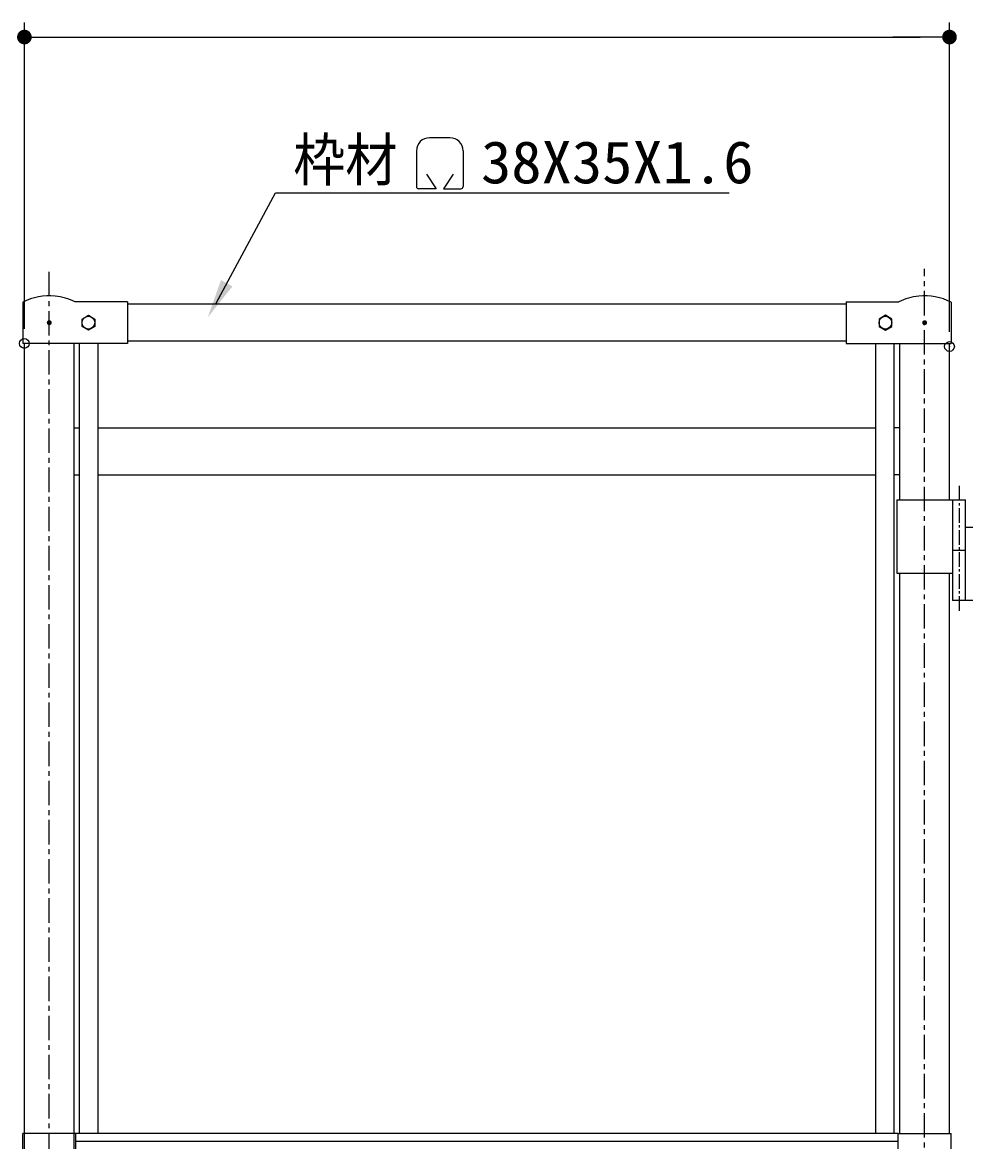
# Model space of a CAD drawing. Units: millimetres, scale not verified. Extents: x -4455 to 4455, y -3150 to 3150.
# Drawn here: x 1649 to 2612, y 571 to 1714 of the extents above; entities that cross this region are included whole.
import ezdxf
from ezdxf.enums import TextEntityAlignment as Align

# ---------------------------------------------------------------- set-up
doc = ezdxf.new("R2010")
doc.units = ezdxf.units.MM
doc.header["$LTSCALE"] = 20
doc.header["$PDMODE"] = 32
doc.header["$PDSIZE"] = 10
for name, pattern in [('DASHED', [7.5, 6, -1.5]), ('USER1', [2, 1.25, -0.25, 0.25, -0.25]), ('USER3', [1.125, 0.75, -0.125, 0.125, -0.125])]:
    doc.linetypes.add(name, pattern=pattern)
for name, color, linetype, lineweight in [('0-0_BUHIN', 7, 'Continuous', 25), ('0-2_KOUZOU', 7, 'Continuous', 25), ('0-3_SUNPOU', 1, 'Continuous', 25)]:
    doc.layers.add(name, color=color, linetype=linetype, lineweight=lineweight)
doc.layers.add('0-7_DEFPOINTS', color=7, linetype='Continuous')
doc.styles.add('ＭＳ ゴシック', font='')
doc.styles.get('ＭＳ ゴシック').set_extended_font_data('MS Gothic')

# ---------------------------------------------------------------- blocks, each defined once
blk = doc.blocks.new('M1')
at = {"layer": '0-3_SUNPOU'}
blk.add_line((-5, 0), (-38.58, 0), dxfattribs=at)
for points in [[(0, 0), (-5, 0), (-4.96, 0.63)], [(0, 0), (-4.96, -0.63), (-5, 0)], [(0, 0), (-4.96, 0.63), (-4.84, 1.24)], [(0, 0), (-4.84, -1.24), (-4.96, -0.63)], [(0, 0), (-4.84, 1.24), (-4.65, 1.84)], [(0, 0), (-4.65, -1.84), (-4.84, -1.24)], [(0, 0), (-4.65, 1.84), (-4.38, 2.41)], [(0, 0), (-4.38, -2.41), (-4.65, -1.84)], [(0, 0), (-4.38, 2.41), (-4.05, 2.94)], [(0, 0), (-4.05, -2.94), (-4.38, -2.41)], [(0, 0), (-4.05, 2.94), (-3.64, 3.42)], [(0, 0), (-3.64, -3.42), (-4.05, -2.94)], [(0, 0), (-3.64, 3.42), (-3.19, 3.85)], [(0, 0), (-3.19, -3.85), (-3.64, -3.42)], [(0, 0), (-3.19, 3.85), (-2.68, 4.22)], [(0, 0), (-2.68, -4.22), (-3.19, -3.85)], [(0, 0), (-2.68, 4.22), (-2.13, 4.52)], [(0, 0), (-2.13, -4.52), (-2.68, -4.22)], [(0, 0), (-2.13, 4.52), (-1.55, 4.76)], [(0, 0), (-1.55, -4.76), (-2.13, -4.52)], [(0, 0), (-1.55, 4.76), (-0.94, 4.91)], [(0, 0), (-0.94, -4.91), (-1.55, -4.76)], [(0, 0), (-0.94, 4.91), (-0.31, 4.99)], [(0, 0), (-0.31, -4.99), (-0.94, -4.91)], [(0, 0), (-0.31, 4.99), (0.31, 4.99)], [(0, 0), (0.31, -4.99), (-0.31, -4.99)], [(0, 0), (0.31, 4.99), (0.94, 4.91)], [(0, 0), (0.94, 4.91), (1.55, 4.76)], [(0, 0), (1.55, 4.76), (2.13, 4.52)], [(0, 0), (2.13, 4.52), (2.68, 4.22)], [(0, 0), (2.68, 4.22), (3.19, 3.85)], [(0, 0), (3.19, 3.85), (3.64, 3.42)], [(0, 0), (3.64, 3.42), (4.05, 2.94)], [(0, 0), (4.05, 2.94), (4.38, 2.41)], [(0, 0), (4.38, 2.41), (4.65, 1.84)], [(0, 0), (4.65, 1.84), (4.84, 1.24)], [(0, 0), (4.84, 1.24), (4.96, 0.63)], [(0, 0), (4.96, 0.63), (5, 0)], [(0, 0), (0.94, -4.91), (0.31, -4.99)], [(0, 0), (1.55, -4.76), (0.94, -4.91)], [(0, 0), (2.13, -4.52), (1.55, -4.76)], [(0, 0), (2.68, -4.22), (2.13, -4.52)], [(0, 0), (3.19, -3.85), (2.68, -4.22)], [(0, 0), (3.64, -3.42), (3.19, -3.85)], [(0, 0), (4.05, -2.94), (3.64, -3.42)], [(0, 0), (4.38, -2.41), (4.05, -2.94)], [(0, 0), (4.65, -1.84), (4.38, -2.41)], [(0, 0), (4.84, -1.24), (4.65, -1.84)], [(0, 0), (4.96, -0.63), (4.84, -1.24)], [(0, 0), (5, 0), (4.96, -0.63)]]:
    blk.add_solid(points, dxfattribs=at)

msp = doc.modelspace()

# ---------------------------------------------------------------- linework, layer by layer
at = {"layer": '0-0_BUHIN', "color": 1, "linetype": 'USER1'}
for p, q in [((1676.29, -365.46), (1676.29, 1462.51)), ((2570.49, -345.01), (2570.49, 1462.51))]:
    msp.add_line(p, q, dxfattribs=at)
at = {"layer": '0-0_BUHIN'}
for p, q in [((1649.29, 1428.62), (1649.29, 1386.37)), ((1756.29, 1428.87), (1702.79, 1428.87)), ((1756.29, 1428.87), (1756.29, 1386.37)), ((2490.49, 1428.87), (2490.49, 1386.37)), ((2490.49, 1428.87), (2543.99, 1428.87)), ((2597.49, 1428.62), (2597.49, 1386.37)), ((1756.29, 1386.37), (1649.29, 1386.37)), ((2490.49, 1386.37), (2597.49, 1386.37)), ((2541.94, 1226.62), (2541.94, 1151.62)), ((2541.94, 1226.62), (2612.34, 1226.62)), ((2599.04, 1226.62), (2599.04, 1123.62)), ((2612.34, 1123.62), (2612.34, 1226.62)), ((2612.34, 1198.62), (2678.94, 1198.62)), ((2599.04, 1175.12), (2612.34, 1175.12)), ((2541.94, 1151.62), (2599.04, 1151.62)), ((2678.94, 1123.62), (2599.04, 1123.62)), ((1703.29, 579.12), (1649.29, 579.12)), ((2543.49, 579.12), (1703.29, 579.12)), ((2543.49, 579.12), (2597.49, 579.12))]:
    msp.add_line(p, q, dxfattribs=at)
at = {"layer": '0-0_BUHIN', "color": 1, "linetype": 'USER3'}
msp.add_line((2605.69, 1240.76), (2605.69, 1112.05), dxfattribs=at)
at = {"layer": '0-0_BUHIN', "color": 1}
msp.add_line((2543.49, 571.12), (1703.29, 571.12), dxfattribs=at)
at = {"layer": '0-0_BUHIN'}
for centre, start, end in [((1676.29, 1375.04), 84.26077, 116.74368), ((1676.29, 1375.04), 63.78973, 84.26077), ((2570.49, 1375.04), 95.73923, 116.21027), ((2570.49, 1375.04), 63.25632, 95.73923)]:
    msp.add_arc(centre, 60, start, end, dxfattribs=at)
for points in [[(1673.79, 1407.62), (1674.47, 1409.33), (1676.29, 1407.62)], [(1673.79, 1407.62), (1674.27, 1409.09), (1674.47, 1409.33)], [(1673.79, 1407.62), (1674.1, 1408.82), (1674.27, 1409.09)], [(1673.79, 1407.62), (1673.97, 1408.54), (1674.1, 1408.82)], [(1673.79, 1407.62), (1673.87, 1408.24), (1673.97, 1408.54)], [(1673.79, 1407.62), (1673.81, 1407.93), (1673.87, 1408.24)], [(1677.89, 1405.69), (1673.79, 1407.62), (1676.29, 1407.62)], [(1677.63, 1405.51), (1673.79, 1407.62), (1677.89, 1405.69)], [(1677.36, 1405.36), (1673.79, 1407.62), (1677.63, 1405.51)], [(1677.07, 1405.24), (1673.79, 1407.62), (1677.36, 1405.36)], [(1676.76, 1405.16), (1673.79, 1407.62), (1677.07, 1405.24)], [(1676.45, 1405.13), (1673.79, 1407.62), (1676.76, 1405.16)], [(1676.14, 1405.13), (1673.79, 1407.62), (1676.45, 1405.13)], [(1675.82, 1405.16), (1673.79, 1407.62), (1676.14, 1405.13)], [(1675.82, 1405.16), (1673.81, 1407.31), (1673.79, 1407.62)], [(1675.52, 1405.24), (1673.81, 1407.31), (1675.82, 1405.16)], [(1675.52, 1405.24), (1673.87, 1407), (1673.81, 1407.31)], [(1675.23, 1405.36), (1673.87, 1407), (1675.52, 1405.24)], [(1675.23, 1405.36), (1673.97, 1406.7), (1673.87, 1407)], [(1674.95, 1405.51), (1673.97, 1406.7), (1675.23, 1405.36)], [(1674.95, 1405.51), (1674.1, 1406.42), (1673.97, 1406.7)], [(1676.29, 1407.62), (1674.47, 1409.33), (1674.7, 1409.55)], [(1676.29, 1407.62), (1674.7, 1409.55), (1674.95, 1409.73)], [(1676.29, 1407.62), (1674.95, 1409.73), (1675.23, 1409.88)], [(1676.29, 1407.62), (1675.23, 1409.88), (1675.52, 1410)], [(1676.29, 1407.62), (1675.52, 1410), (1675.82, 1410.08)], [(1676.29, 1407.62), (1675.82, 1410.08), (1676.14, 1410.12)], [(1676.29, 1407.62), (1676.14, 1410.12), (1676.45, 1410.12)], [(1676.29, 1407.62), (1676.45, 1410.12), (1678.79, 1407.62)], [(1678.77, 1407.31), (1676.29, 1407.62), (1678.79, 1407.62)], [(1678.71, 1407), (1676.29, 1407.62), (1678.77, 1407.31)], [(1678.62, 1406.7), (1676.29, 1407.62), (1678.71, 1407)], [(1678.48, 1406.42), (1676.29, 1407.62), (1678.62, 1406.7)], [(1678.32, 1406.15), (1676.29, 1407.62), (1678.48, 1406.42)], [(1678.11, 1405.91), (1676.29, 1407.62), (1678.32, 1406.15)], [(1677.89, 1405.69), (1676.29, 1407.62), (1678.11, 1405.91)], [(1678.79, 1407.62), (1676.45, 1410.12), (1676.76, 1410.08)], [(1678.77, 1407.93), (1676.76, 1410.08), (1677.07, 1410)], [(1678.79, 1407.62), (1676.76, 1410.08), (1678.77, 1407.93)], [(1678.71, 1408.24), (1677.07, 1410), (1677.36, 1409.88)], [(1678.77, 1407.93), (1677.07, 1410), (1678.71, 1408.24)], [(1678.62, 1408.54), (1677.36, 1409.88), (1677.63, 1409.73)], [(1678.71, 1408.24), (1677.36, 1409.88), (1678.62, 1408.54)], [(1678.48, 1408.82), (1677.63, 1409.73), (1677.89, 1409.55)], [(1678.62, 1408.54), (1677.63, 1409.73), (1678.48, 1408.82)], [(1678.32, 1409.09), (1677.89, 1409.55), (1678.11, 1409.33)], [(1678.48, 1408.82), (1677.89, 1409.55), (1678.32, 1409.09)], [(2567.99, 1407.62), (2569.15, 1409.73), (2570.49, 1407.62)], [(2567.99, 1407.62), (2568.9, 1409.55), (2569.15, 1409.73)], [(2567.99, 1407.62), (2568.67, 1409.33), (2568.9, 1409.55)], [(2567.99, 1407.62), (2568.47, 1409.09), (2568.67, 1409.33)], [(2567.99, 1407.62), (2568.3, 1408.82), (2568.47, 1409.09)], [(2567.99, 1407.62), (2568.17, 1408.54), (2568.3, 1408.82)], [(2567.99, 1407.62), (2568.07, 1408.24), (2568.17, 1408.54)], [(2567.99, 1407.62), (2568.01, 1407.93), (2568.07, 1408.24)], [(2571.56, 1405.36), (2567.99, 1407.62), (2570.49, 1407.62)], [(2571.27, 1405.24), (2567.99, 1407.62), (2571.56, 1405.36)], [(2570.96, 1405.16), (2567.99, 1407.62), (2571.27, 1405.24)], [(2570.65, 1405.13), (2567.99, 1407.62), (2570.96, 1405.16)], [(2570.34, 1405.13), (2567.99, 1407.62), (2570.65, 1405.13)], [(2570.02, 1405.16), (2567.99, 1407.62), (2570.34, 1405.13)], [(2569.72, 1405.24), (2567.99, 1407.62), (2570.02, 1405.16)], [(2569.43, 1405.36), (2567.99, 1407.62), (2569.72, 1405.24)], [(2569.15, 1405.51), (2567.99, 1407.62), (2569.43, 1405.36)], [(2568.9, 1405.69), (2567.99, 1407.62), (2569.15, 1405.51)], [(2568.9, 1405.69), (2568.01, 1407.31), (2567.99, 1407.62)], [(2568.67, 1405.91), (2568.01, 1407.31), (2568.9, 1405.69)], [(2568.67, 1405.91), (2568.07, 1407), (2568.01, 1407.31)], [(2568.47, 1406.15), (2568.07, 1407), (2568.67, 1405.91)], [(2568.47, 1406.15), (2568.17, 1406.7), (2568.07, 1407)], [(2568.3, 1406.42), (2568.17, 1406.7), (2568.47, 1406.15)], [(2570.49, 1407.62), (2569.15, 1409.73), (2569.43, 1409.88)], [(2570.49, 1407.62), (2569.43, 1409.88), (2569.72, 1410)], [(2570.49, 1407.62), (2569.72, 1410), (2570.02, 1410.08)], [(2570.49, 1407.62), (2570.02, 1410.08), (2570.34, 1410.12)], [(2570.49, 1407.62), (2570.34, 1410.12), (2570.65, 1410.12)], [(2570.49, 1407.62), (2570.65, 1410.12), (2570.96, 1410.08)], [(2570.49, 1407.62), (2570.96, 1410.08), (2571.27, 1410)], [(2570.49, 1407.62), (2571.27, 1410), (2571.56, 1409.88)], [(2570.49, 1407.62), (2571.56, 1409.88), (2571.83, 1409.73)], [(2570.49, 1407.62), (2571.83, 1409.73), (2572.99, 1407.62)], [(2572.97, 1407.31), (2570.49, 1407.62), (2572.99, 1407.62)], [(2572.91, 1407), (2570.49, 1407.62), (2572.97, 1407.31)], [(2572.82, 1406.7), (2570.49, 1407.62), (2572.91, 1407)], [(2572.68, 1406.42), (2570.49, 1407.62), (2572.82, 1406.7)], [(2572.52, 1406.15), (2570.49, 1407.62), (2572.68, 1406.42)], [(2572.31, 1405.91), (2570.49, 1407.62), (2572.52, 1406.15)], [(2572.09, 1405.69), (2570.49, 1407.62), (2572.31, 1405.91)], [(2571.83, 1405.51), (2570.49, 1407.62), (2572.09, 1405.69)], [(2571.56, 1405.36), (2570.49, 1407.62), (2571.83, 1405.51)], [(2572.99, 1407.62), (2571.83, 1409.73), (2572.09, 1409.55)], [(2572.97, 1407.93), (2572.09, 1409.55), (2572.31, 1409.33)], [(2572.99, 1407.62), (2572.09, 1409.55), (2572.97, 1407.93)], [(2572.91, 1408.24), (2572.31, 1409.33), (2572.52, 1409.09)], [(2572.97, 1407.93), (2572.31, 1409.33), (2572.91, 1408.24)], [(2572.82, 1408.54), (2572.52, 1409.09), (2572.68, 1408.82)], [(2572.91, 1408.24), (2572.52, 1409.09), (2572.82, 1408.54)], [(1674.7, 1405.69), (1674.1, 1406.42), (1674.95, 1405.51)], [(1674.7, 1405.69), (1674.27, 1406.15), (1674.1, 1406.42)], [(1674.47, 1405.91), (1674.27, 1406.15), (1674.7, 1405.69)]]:
    msp.add_solid(points, dxfattribs=at)
at = {"layer": '0-2_KOUZOU'}
for p, q in [((2490.49, 1426.62), (1756.29, 1426.62)), ((1709.79, 1411.37), (1716.29, 1415.13)), ((1709.79, 1403.87), (1709.79, 1411.37)), ((1716.29, 1415.13), (1722.79, 1411.37)), ((1722.79, 1411.37), (1722.79, 1403.87)), ((1716.29, 1400.12), (1709.79, 1403.87)), ((1722.79, 1403.87), (1716.29, 1400.12)), ((1650.89, 579.12), (1650.89, 1386.37)), ((1701.69, 579.12), (1701.69, 1386.37)), ((1707.29, 579.12), (1707.29, 1386.37)), ((1726.29, 579.12), (1726.29, 1386.37)), ((2490.49, 1388.62), (1756.29, 1388.62)), ((2520.49, 579.12), (2520.49, 1386.37)), ((2539.49, 579.12), (2539.49, 1386.37)), ((2545.09, 1226.62), (2545.09, 1386.37)), ((2595.89, 1226.62), (2595.89, 1386.37)), ((1701.69, 1300.07), (1707.29, 1300.07)), ((1726.29, 1300.07), (2520.49, 1300.07)), ((2545.09, 1300.07), (2539.49, 1300.07)), ((1701.69, 1252.07), (1707.29, 1252.07)), ((1726.29, 1252.07), (2520.49, 1252.07)), ((2545.09, 1252.07), (2539.49, 1252.07)), ((2545.09, 579.12), (2545.09, 1151.62)), ((2595.89, 579.12), (2595.89, 1151.62)), ((1649.29, 558.12), (1649.29, 579.12)), ((1703.29, 558.12), (1703.29, 579.12)), ((2543.49, 524.12), (2543.49, 579.12)), ((2597.49, 524.12), (2597.49, 579.12))]:
    msp.add_line(p, q, dxfattribs=at)
at = {"layer": '0-2_KOUZOU', "color": 1, "linetype": 'DASHED'}
for p, q in [((1650.89, 558.12), (1650.89, 579.12)), ((1701.69, 558.12), (1701.69, 579.12))]:
    msp.add_line(p, q, dxfattribs=at)
at = {"layer": '0-2_KOUZOU'}
msp.add_lwpolyline([(2530.49, 1415.13), (2523.99, 1411.37), (2523.99, 1403.87), (2530.49, 1400.12), (2536.99, 1403.87), (2536.99, 1411.37)], close=True, dxfattribs=at)
for centre in [(1716.29, 1407.62), (2530.49, 1407.62)]:
    msp.add_circle(centre, 6.5, dxfattribs=at)
at = {"layer": '0-3_SUNPOU'}
for p, q in [((1650.89, 1401.37), (1650.89, 1714.44)), ((2595.89, 1398.24), (2595.89, 1714.44)), ((1680.89, 1699.44), (2565.89, 1699.44)), ((1846.78, 1427.51), (1907.36, 1540.26)), ((1907.36, 1540.26), (2370.87, 1540.26))]:
    msp.add_line(p, q, dxfattribs=at)
at = {"layer": '0-3_SUNPOU', "color": 3}
for p, q in [((2085.57, 1596.58), (2064.87, 1596.58)), ((2051.37, 1583.08), (2051.37, 1546.63)), ((2099.07, 1583.08), (2099.07, 1546.63)), ((2061.57, 1559.23), (2071.57, 1544.38)), ((2088.87, 1559.23), (2078.87, 1544.38)), ((2071.57, 1544.38), (2053.62, 1544.38)), ((2078.87, 1544.38), (2096.82, 1544.38))]:
    msp.add_line(p, q, dxfattribs=at)
for centre, radius, start, end in [((2064.87, 1583.08), 13.5, 90, 180), ((2085.57, 1583.08), 13.5, 0, 90), ((2053.62, 1546.63), 2.25, 180, 270), ((2096.82, 1546.63), 2.25, 270, 0)]:
    msp.add_arc(centre, radius, start, end, dxfattribs=at)
at = {"layer": '0-3_SUNPOU'}
msp.add_solid([(1863.41, 1444.67), (1838.14, 1412.96), (1851.76, 1451.16)], dxfattribs=at)
at = {"layer": '0-7_DEFPOINTS'}
for p in [(2595.89, 1699.44), (1650.89, 1386.37), (2595.89, 1383.24)]:
    msp.add_point(p, dxfattribs=at)

# ---------------------------------------------------------------- block references
at = {"layer": '0-3_SUNPOU', "xscale": 1.5, "yscale": 1.5, "rotation": 180}
msp.add_blockref('M1', (1650.89, 1699.44), dxfattribs=at)
at = {"layer": '0-3_SUNPOU', "xscale": 1.5, "yscale": 1.5}
msp.add_blockref('M1', (2595.89, 1699.44), dxfattribs=at)

# ---------------------------------------------------------------- texts
at = {"layer": '0-2_KOUZOU', "color": 3, "style": 'ＭＳ ゴシック', "width": 1.05}
msp.add_text('38X35X1.6', height=43.3, dxfattribs=at).set_placement((2117.35, 1536.99), align=Align.BOTTOM_LEFT)
at = {"layer": '0-3_SUNPOU', "color": 3, "style": 'ＭＳ ゴシック', "width": 0.9}
msp.add_text('枠材', height=43.3, dxfattribs=at).set_placement((1925.54, 1539.48), align=Align.BOTTOM_LEFT)

doc.saveas('drawing.dxf')
